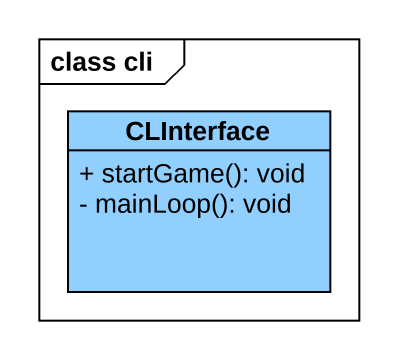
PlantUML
@startuml
mainframe class cli
hide circle
hide empty members
skinparam classAttributeIconSize 0
class CLInterface #90CFFE {
  + startGame(): void
  - mainLoop(): void
}
@enduml
